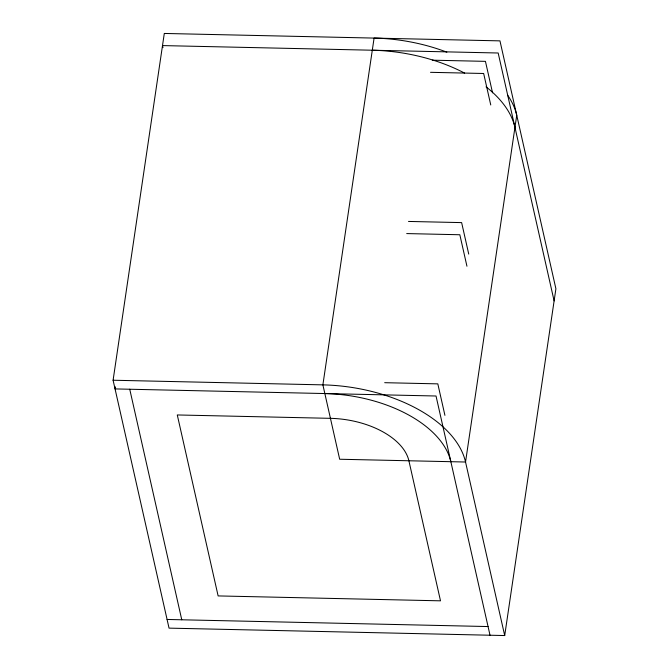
<?xml version="1.0" encoding="UTF-8"?>
<svg xmlns="http://www.w3.org/2000/svg" width="669" height="669" viewBox="0 0 669 669"><rect width="100%" height="100%" fill="white"/><g stroke="black" fill="none" stroke-linecap="round" stroke-linejoin="round"><path stroke-width="1" d="M113.094 380.235L164.298 33.45L499.96 40.868L555.906 288.765L504.702 635.55L169.04 628.132L113.094 380.235L322.884 384.867A127.913 72.821 8.4 0 1 465.54 462.02L504.702 635.55M115.352 386.849L115.051 388.915L436.029 396.006L490.017 635.224M432.308 60.185L485.443 61.356L492.551 92.84M430.518 72.319L483.654 73.49L490.753 104.974M408.5 221.439L461.635 222.61L468.735 254.095M406.71 233.573L459.837 234.752L466.945 266.229M384.692 382.693L437.819 383.864L444.927 415.349M167.074 619.461L488.061 626.552M554.116 300.899L498.171 53.002L162.508 45.584L162.968 47.616M129.736 389.233L181.767 619.778M372.298 50.225A127.913 72.821 8.4 0 1 464.629 73.122M486.045 86.836A127.913 72.821 8.4 0 1 514.954 127.378M324.841 393.548A112.994 64.324 8.4 0 1 450.856 461.694M446.85 52.165A127.913 72.821 8.4 0 0 374.088 38.083L322.884 384.867L339.668 459.243L465.54 462.02L516.744 115.235A127.913 72.821 8.4 0 0 507.462 94.948M330.436 418.334L177.285 414.956L218.127 595.92L440.503 600.829L408.893 460.765A70.354 40.048 8.4 0 0 330.436 418.334"/></g></svg>
